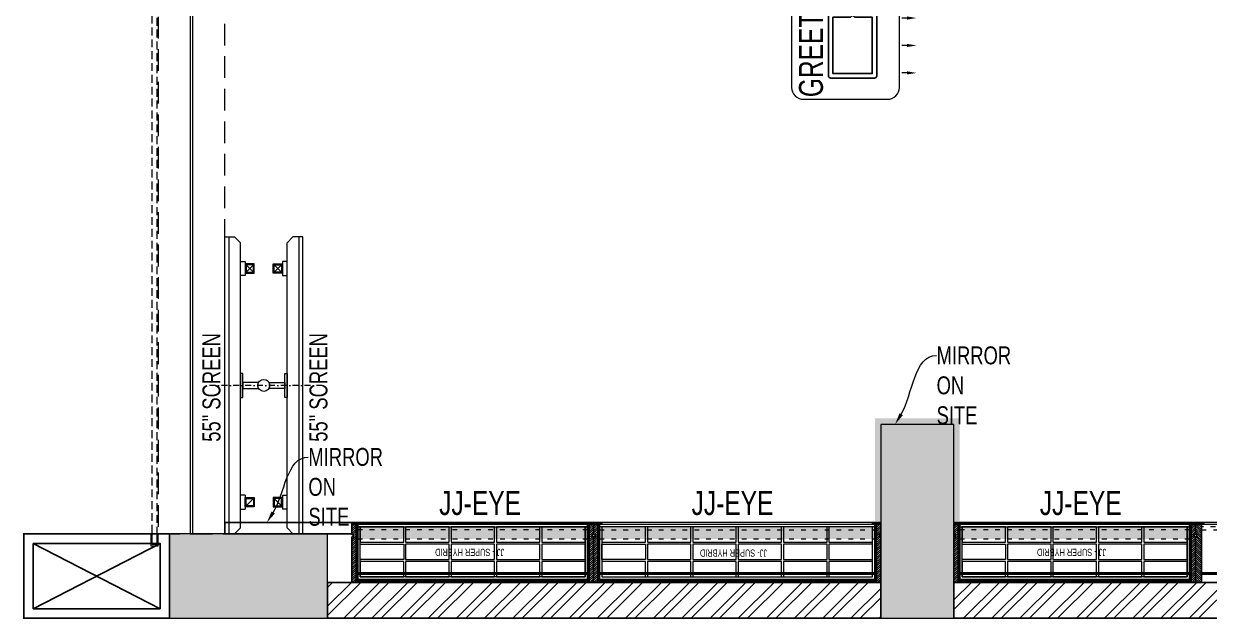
# Model space of a CAD drawing. Header units: feet. Extents: x 2256883 to 2267705, y -6058294 to -6051474.
# Drawn here: x 2256883 to 2261836, y -6058294 to -6055808 of the extents above; entities that cross this region are included whole.
import ezdxf
from ezdxf import colors
from ezdxf.entities.mleader import LeaderData, LeaderLine
from ezdxf.math import Vec2, Vec3

# ---------------------------------------------------------------- set-up
doc = ezdxf.new("R2010")
doc.units = ezdxf.units.FT
doc.header["$LTSCALE"] = 33
doc.header["$MEASUREMENT"] = 0
for name, pattern in [('a_p6_plan_L18$0$HIDDEN', [0.375, 0.25, -0.125]), ('ACAD_ISO03W100', [30, 12, -18]), ('DASHDOT2', [0.5, 0.25, -0.125, 0, -0.125]), ('HIDDENX2', [0.75, 0.5, -0.25])]:
    doc.linetypes.add(name, pattern=pattern)
for name, color, linetype, lineweight in [('A-Glazing', 4, 'Continuous', 20), ('A-shutter', 8, 'Continuous', 18), ('beam', 90, 'Continuous', 9), ('Column', 243, 'Continuous', 9), ('LENS-PARTITION', 21, 'Continuous', 25), ('LENS-TEXT', 31, 'Continuous', 5), ('LENS_DIMENSION', 193, 'Continuous', 0), ('LK-EQPMT', 3, 'Continuous', 18), ('LK-FF&E FLOOR', 1, 'Continuous', 9), ('LK-FF&E WALL', 1, 'Continuous', 9), ('LK-IT', 3, 'Continuous', 18), ('LK-MIRROR', 133, 'Continuous', 13), ('LN-ELEVATION-1', 81, 'Continuous', 25), ('LN-ELEVATION-2', 103, 'Continuous', 20), ('LN-ELEVATION-3', 125, 'Continuous', 18), ('LN-ELEVATION-4', 145, 'Continuous', 13), ('LN-ELEVATION-5', 167, 'Continuous', 5), ('LN-HATCH', 251, 'Continuous', 0), ('PLANO-TXT', 252, 'Continuous', 5), ('rolling shutter', 1, 'Continuous', 5)]:
    doc.layers.add(name, color=color, linetype=linetype, lineweight=lineweight)
doc.layers.add('A-WALL', color=1, linetype='Continuous')
doc.layers.add('EL4', color=73, linetype='Continuous')
doc.styles.add('LK TXT', font='GILC____.TTF', dxfattribs={"height": 100})
doc.styles.get("Standard").update_dxf_attribs({"font": 'GILC____.TTF'})
pattern_1 = [(45, (-22641017.7406, 5157647.994), (-4.4901280605, 4.4901280605), [])]
pattern_2 = [(45, (4210053.0415, 1706864.74), (-4.4901280605, 4.4901280605), [])]
pattern_3 = [(45, (4208834.247, 1706614.74), (-4.4901280605, 4.4901280605), [])]
pattern_4 = [(45, (4209134.247, 1706614.74), (-4.4901280605, 4.4901280605), [])]

# ---------------------------------------------------------------- blocks, each defined once
blk = doc.blocks.new('*U50')
at = {"layer": 'A-shutter', "color": 5, "ltscale": 10}
for points in [[(41037544.2, -1561539.2), (41037544.2, -1561544.2), (41037499.2, -1561544.2), (41037499.2, -1561564.2), (41037544.2, -1561564.2), (41037544.2, -1561569.2), (41037494.2, -1561569.2), (41037494.2, -1561539.2)], [(41040795.1, -1561539.2), (41040795.1, -1561544.2), (41040840.1, -1561544.2), (41040840.1, -1561564.2), (41040795.1, -1561564.2), (41040795.1, -1561569.2), (41040845.1, -1561569.2), (41040845.1, -1561539.2)]]:
    blk.add_lwpolyline(points, close=True, dxfattribs=at)
at = {"layer": 'A-shutter', "color": 5, "linetype": 'HIDDENX2', "ltscale": 2}
blk.add_lwpolyline([(41037499.2, -1561544.2), (41037499.2, -1561564.2), (41040840.1, -1561564.2), (41040840.1, -1561544.2)], close=True, dxfattribs=at)
blk = doc.blocks.new('A$C555b74dd')
at = {"layer": 'Column'}
h = blk.add_hatch(color=8, dxfattribs=at)
h.dxf.hatch_style = 1
h.paths.add_polyline_path([(-863.7, 6819.5), (0, 6819.5), (0, 6202.2), (-663, 6202.2), (-663, 6468.9), (-863.7, 6468.9)])
h.paths.add_polyline_path([(-5110.1, 6819.5), (-3748.8, 6819.5), (-3748.8, 6199.7), (-4320.3, 6199.7), (-4320.3, 6382.6), (-5110.1, 6382.6)])
h.paths.add_polyline_path([(-10260.8, 6819.5), (-9981.4, 6819.5), (-9981.4, 6547.6), (-10260.8, 6547.6)])
h.paths.add_polyline_path([(-9552.2, 3604.1), (-10260.8, 3604.1), (-10260.8, 4056.1), (-9981.4, 4056.1), (-9981.4, 3934.2), (-9552.2, 3934.2)])
h.paths.add_polyline_path([(-9552.2, 353.2), (-10212.5, 353.2), (-10212.5, 0), (-9552.2, 0)])
h.paths.add_polyline_path([(-6936.2, 810.3), (-7241, 810.3), (-7241, 0), (-6936.2, 0)])
h.paths.add_polyline_path([(-3400.9, 0), (-3096.1, 0), (-3096.1, 759.5), (-3400.9, 759.5)])
h.paths.add_polyline_path([(-365.9, 759.5), (0, 759.5), (0, 0), (-365.9, 0)])
at = {"layer": 'LN-HATCH'}
h = blk.add_hatch(dxfattribs=at)
h.set_pattern_fill('ANSI32', color=256, scale=222)
h.set_pattern_definition([(45, (-2872276.04, 5463405.48), (-58.8666395, 58.8666395), []), (45, (-2872236.8, 5463405.48), (-58.8666395, 58.8666395), [])])
h.paths.add_polyline_path([(-9552.2, 150), (-7241, 150), (-7241, 0), (-9552.2, 0)])
h.paths.add_polyline_path([(-6936.2, 150), (-3400.9, 150), (-3400.9, 0), (-6936.2, 0)])
h.paths.add_polyline_path([(-3096.1, 150), (-365.9, 150), (-365.9, 0), (-3096.1, 0)])
h.paths.add_polyline_path([(-150, 759.5), (0, 759.5), (0, 6202.2), (-150, 6202.2)])
h.paths.add_polyline_path([(-863.7, 6667), (-3748.8, 6667), (-3748.8, 6819.5), (-863.7, 6819.5)])
h.paths.add_polyline_path([(-5110.1, 6669.5), (-9981.4, 6669.5), (-9981.4, 6819.5), (-5110.1, 6819.5)])
at = {"layer": 'A-WALL'}
for points in [[(-9552.2, 150), (-7241, 150), (-7241, 0), (-9552.2, 0)], [(-6936.2, 150), (-3400.9, 150), (-3400.9, 0), (-6936.2, 0)]]:
    blk.add_lwpolyline(points, close=True, dxfattribs=at)
at = {"layer": 'beam', "linetype": 'a_p6_plan_L18$0$HIDDEN', "lineweight": 5, "ltscale": 11}
blk.add_lwpolyline([(-9981.4, 3604.1), (-10260.8, 3604.1), (-10260.8, 353.2), (-9981.4, 353.2)], close=True, dxfattribs=at)
at = {"layer": 'Column'}
for points in [[(-6936.2, 810.3), (-7241, 810.3), (-7241, 0), (-6936.2, 0)], [(-9552.2, 353.2), (-10212.5, 353.2), (-10212.5, 0), (-9552.2, 0)]]:
    blk.add_lwpolyline(points, close=True, dxfattribs=at)
at = {"layer": 'EL4'}
for p, q in [((-10252.5, 40), (-10782, 313.2)), ((-10252.5, 313.2), (-10782, 40))]:
    blk.add_line(p, q, dxfattribs=at)
for points in [[(-10212.5, 0), (-10822, 0), (-10822, 353.2), (-10212.5, 353.2)], [(-10782, 313.2), (-10252.5, 313.2), (-10252.5, 40), (-10782, 40)]]:
    blk.add_lwpolyline(points, close=True, dxfattribs=at)
at = {"layer": 'rolling shutter', "color": 2, "xscale": -1, "rotation": 270}
blk.add_blockref('*U50', (1551278.5, -41037191), dxfattribs=at)
blk = doc.blocks.new('JJ SHD 1010')
h = blk.add_hatch(color=177)
h.dxf.hatch_style = 1
h.paths.add_polyline_path([(992, 68), (25, 68), (25, 18), (992, 18)])
at = {"layer": 'LN-HATCH', "ltscale": 0.5}
h = blk.add_hatch(dxfattribs=at)
h.set_pattern_fill('ANSI31', color=256, scale=2)
h.set_pattern_definition(pattern_1)
h.paths.add_polyline_path([(7, 250), (7, 60), (13, 60), (13, 50), (7, 50), (7, 6), (25, 6), (25, 250)])
h = blk.add_hatch(dxfattribs=at)
h.set_pattern_fill('ANSI31', color=256, scale=2)
h.set_pattern_definition([(45, (-26738022.0714, 3448847.7265), (-4.4901280605, 4.4901280605), [])])
h.paths.add_polyline_path([(1017, 250), (1017, 60), (1011, 60), (1011, 50), (1017, 50), (1017, 6), (999, 6), (999, 250)])
h = blk.add_hatch(dxfattribs=at)
h.set_pattern_fill('ANSI31', color=256, scale=2)
h.set_pattern_definition(pattern_2)
h.paths.add_polyline_path([(882, 210), (32, 210), (32, 216), (882, 216)])
h = blk.add_hatch(dxfattribs=at)
h.set_pattern_fill('ANSI31', color=256, scale=2)
h.set_pattern_definition(pattern_1)
h.paths.add_polyline_path([(35, 6), (35, 0), (7, 0), (7, 6)])
h = blk.add_hatch(dxfattribs=at)
h.set_pattern_fill('ANSI31', color=256, scale=2)
h.set_pattern_definition(pattern_2)
h.paths.add_polyline_path([(42, 6), (42, 0), (7, 0), (7, 6)])
h = blk.add_hatch(dxfattribs=at)
h.set_pattern_fill('ANSI31', color=256, scale=2)
h.set_pattern_definition([(45, (-22640834.7406, 5157647.994), (-4.4901280605, 4.4901280605), [])])
h.paths.add_polyline_path([(982, 6), (982, 0), (1017, 0), (1017, 6)])
h = blk.add_hatch(dxfattribs=at)
h.set_pattern_fill('ANSI31', color=256, scale=2)
h.set_pattern_definition([(45, (4209863.0415, 1706864.74), (-4.4901280605, 4.4901280605), [])])
h.paths.add_polyline_path([(982, 6), (982, 0), (1017, 0), (1017, 6)])
at = {"layer": 'LN-ELEVATION-1', "ltscale": 0.5}
for points in [[(7, 250), (7, 60), (13, 60), (13, 50), (7, 50), (7, 6), (25, 6), (25, 250)], [(7, 250), (7, 60), (13, 60), (13, 50), (7, 50), (7, 6), (32, 6), (32, 250)], [(1017, 250), (1017, 60), (1011, 60), (1011, 50), (1017, 50), (1017, 6), (992, 6), (992, 250)], [(1017, 250), (1017, 60), (1011, 60), (1011, 50), (1017, 50), (1017, 6), (999, 6), (999, 250)], [(25, 238), (999, 238), (999, 244), (25, 244)], [(992, 210), (32, 210), (32, 216), (992, 216)], [(42, 6), (42, 0), (7, 0), (7, 6)], [(42, 6), (42, 0), (7, 0), (7, 6)], [(982, 6), (982, 0), (1017, 0), (1017, 6)], [(982, 6), (982, 0), (1017, 0), (1017, 6)]]:
    blk.add_lwpolyline(points, close=True, dxfattribs=at)
at = {"layer": 'LN-ELEVATION-2', "ltscale": 0.5}
blk.add_lwpolyline([(41.7, 226), (982, 226), (982, 18), (41.7, 18)], close=True, dxfattribs=at)
at = {"layer": 'LN-ELEVATION-3', "ltscale": 0.5}
for p, q in [((999, 250), (25, 250)), ((32, 250), (992, 250)), ((982, 6), (42, 6)), ((42, 6), (982, 6)), ((42, 0), (982, 0)), ((982, 0), (42, 0))]:
    blk.add_line(p, q, dxfattribs=at)
for points in [[(223.3, 226), (41.7, 226), (41.7, 162), (223.3, 162)], [(413, 226), (231.3, 226), (231.3, 162), (413, 162)], [(602.7, 226), (421, 226), (421, 162), (602.7, 162)], [(792.3, 226), (610.7, 226), (610.7, 162), (792.3, 162)], [(982, 226), (800.3, 226), (800.3, 162), (982, 162)], [(223.3, 154), (41.7, 154), (41.7, 90), (223.3, 90)], [(413, 154), (231.3, 154), (231.3, 90), (413, 90)], [(602.7, 154), (421, 154), (421, 90), (602.7, 90)], [(792.3, 154), (610.7, 154), (610.7, 90), (792.3, 90)], [(982, 90), (800.3, 90), (800.3, 154), (982, 154)], [(223.3, 82), (41.7, 82), (41.7, 18), (223.3, 18)], [(413, 82), (231.3, 82), (231.3, 18), (413, 18)], [(602.7, 82), (421, 82), (421, 18), (602.7, 18)], [(792.3, 82), (610.7, 82), (610.7, 18), (792.3, 18)], [(982, 82), (800.3, 82), (800.3, 18), (982, 18)]]:
    blk.add_lwpolyline(points, close=True, dxfattribs=at)
at = {"layer": 'LN-ELEVATION-4', "linetype": 'ACAD_ISO03W100', "ltscale": 0.05}
for points in [[(992, 68), (25, 68), (25, 18), (992, 18)], [(32, 30), (992, 30), (992, 18), (32, 18)]]:
    blk.add_lwpolyline(points, close=True, dxfattribs=at)
at = {"ltscale": 0.5, "insert": (380.5, 139.3), "char_height": 30, "attachment_point": 1}
blk.add_mtext_dynamic_manual_height_columns('\\pt120;JJ - SUPER HYBRID', width=526.835, gutter_width=500, heights=[0], dxfattribs=at)
blk = doc.blocks.new('JJ SH 900')
at = {"layer": 'LN-HATCH', "ltscale": 0.5}
h = blk.add_hatch(dxfattribs=at)
h.set_pattern_fill('ANSI31', color=256, scale=50)
h.paths.add_polyline_path([(-911.8, 0), (-911.8, -190), (-905.8, -190), (-905.8, -200), (-911.8, -200), (-911.8, -244), (-886.8, -244), (-886.8, 0)])
h = blk.add_hatch(dxfattribs=at)
h.set_pattern_fill('ANSI31', color=256, scale=2)
h.set_pattern_definition(pattern_3)
h.paths.add_polyline_path([(-11.8, 0), (-11.8, -190), (-17.8, -190), (-17.8, -200), (-11.8, -200), (-11.8, -244), (-36.8, -244), (-36.8, 0)])
h = blk.add_hatch(dxfattribs=at)
h.set_pattern_fill('ANSI31', color=256, scale=2)
h.set_pattern_definition(pattern_4)
h.paths.add_polyline_path([(-36.8, -40), (-886.8, -40), (-886.8, -34), (-36.8, -34)])
h = blk.add_hatch(dxfattribs=at)
h.set_pattern_fill('ANSI31', color=256, scale=2)
h.set_pattern_definition(pattern_4)
h.paths.add_polyline_path([(-876.8, -244), (-876.8, -250), (-911.8, -250), (-911.8, -244)])
h = blk.add_hatch(dxfattribs=at)
h.set_pattern_fill('ANSI31', color=256, scale=2)
h.set_pattern_definition(pattern_3)
h.paths.add_polyline_path([(-46.8, -244), (-46.8, -250), (-11.8, -250), (-11.8, -244)])
at = {"layer": 'LN-ELEVATION-1', "ltscale": 0.5}
for points in [[(-911.8, 0), (-911.8, -190), (-905.8, -190), (-905.8, -200), (-911.8, -200), (-911.8, -244), (-886.8, -244), (-886.8, 0)], [(-11.8, 0), (-11.8, -190), (-17.8, -190), (-17.8, -200), (-11.8, -200), (-11.8, -244), (-36.8, -244), (-36.8, 0)], [(-36.8, -40), (-886.8, -40), (-886.8, -34), (-36.8, -34)], [(-876.8, -244), (-876.8, -250), (-911.8, -250), (-911.8, -244)], [(-46.8, -244), (-46.8, -250), (-11.8, -250), (-11.8, -244)]]:
    blk.add_lwpolyline(points, close=True, dxfattribs=at)
at = {"layer": 'LN-ELEVATION-3', "ltscale": 0.5}
for p, q in [((-886.8, 0), (-36.8, 0)), ((-876.8, -244), (-46.8, -244)), ((-46.8, -250), (-876.8, -250))]:
    blk.add_line(p, q, dxfattribs=at)
at = {"layer": 'LN-ELEVATION-4', "linetype": 'ACAD_ISO03W100', "ltscale": 0.05}
blk.add_lwpolyline([(-886.8, -220), (-36.8, -220), (-36.8, -232), (-886.8, -232)], close=True, dxfattribs=at)
blk = doc.blocks.new('GREETR 450x450')
at = {"layer": 'LN-ELEVATION-1', "linetype": 'ByBlock', "lineweight": -2}
for p, q in [((481.3, 339.7), (461, 339.7)), ((481.3, 225), (461, 225)), ((481.3, 110.3), (461, 110.3))]:
    blk.add_line(p, q, dxfattribs=at)
at = {"layer": 'LN-ELEVATION-1'}
for points in [[(355.5, 98.3), (355.5, 352.3, 0.414214), (345.5, 362.3), (163.5, 362.3, 0.414214), (153.5, 352.3), (153.5, 98.3, 0.414214), (163.5, 88.3), (345.5, 88.3, 0.414214)], [(264, 342.8), (336.5, 342.8), (336.5, 107.8), (172.5, 107.8), (172.5, 342.8), (245, 342.8, 0.327538), (246.9, 344.2, -0.733799), (262.1, 344.2, 0.327538)]]:
    blk.add_lwpolyline(points, format="xyb", close=True, dxfattribs=at)
at = {"layer": 'LN-ELEVATION-1', "linetype": 'ByBlock', "lineweight": -2}
for points in [[(481.3, 346.4), (481.3, 333.1), (521.3, 339.7)], [(481.3, 231.7), (481.3, 218.3), (521.3, 225)], [(481.3, 116.9), (481.3, 103.6), (521.3, 110.3)]]:
    blk.add_solid(points, dxfattribs=at)
at = {"layer": 'LN-ELEVATION-2'}
blk.add_lwpolyline([(50, 0), (400, 0, 0.414214), (450, 50), (450, 400, 0.414214), (400, 450), (50, 450, 0.414214), (0, 400), (0, 50, 0.414214)], format="xyb", close=True, dxfattribs=at)
at = {"layer": 'LENS-TEXT', "color": 0, "linetype": 'Continuous', "ltscale": 3, "insert": (81.4, 222.4), "char_height": 100, "attachment_point": 5, "rotation": 90, "style": 'LK TXT'}
blk.add_mtext_dynamic_manual_height_columns('GREETR', width=353.056, gutter_width=0.5, heights=[0], dxfattribs=at)
blk = doc.blocks.new('55INCH')
at = {"layer": 'LK-EQPMT', "ltscale": 12}
for p, q in [((2111558.8, 1135690.5), (2111583.2, 1135690.5)), ((2111583.2, 1135690.5), (2111607.7, 1135666)), ((2111607.7, 1134473.9), (2111607.7, 1135666)), ((2111607.7, 1135587.9), (2111627.2, 1135587.9)), ((2111627.2, 1135587.9), (2111627.2, 1135529.3)), ((2111627.2, 1135529.3), (2111607.7, 1135529.3)), ((2111627.2, 1134610.6), (2111607.7, 1134610.6)), ((2111627.2, 1134610.6), (2111627.2, 1134552)), ((2111607.7, 1134552), (2111627.2, 1134552)), ((2111583.2, 1134449.5), (2111607.7, 1134473.9)), ((2111558.8, 1134449.5), (2111583.2, 1134449.5))]:
    blk.add_line(p, q, dxfattribs=at)
at = {"layer": 'LK-EQPMT'}
for p, q in [((2111661.6, 1135543.3), (2111631, 1135573.9)), ((2111661.6, 1135573.9), (2111631, 1135543.3)), ((2111661.6, 1134597.1), (2111631, 1134566.5))]:
    blk.add_line(p, q, dxfattribs=at)
at = {"layer": 'LK-EQPMT', "ltscale": 12}
blk.add_lwpolyline([(2111542.6, 1135690.5), (2111558.8, 1135690.5), (2111558.8, 1134449.5), (2111542.6, 1134449.5)], close=True, dxfattribs=at)
at = {"layer": 'LK-EQPMT'}
for points in [[(2111627.2, 1135577.7), (2111627.2, 1135539.5), (2111665.4, 1135539.5), (2111665.4, 1135577.7)], [(2111631, 1135573.9), (2111631, 1135543.3), (2111661.6, 1135543.3), (2111661.6, 1135573.9)], [(2111627.2, 1134562.7), (2111627.2, 1134600.9), (2111665.4, 1134600.9), (2111665.4, 1134562.7)], [(2111631, 1134566.5), (2111631, 1134597.1), (2111661.6, 1134597.1), (2111661.6, 1134566.5)]]:
    blk.add_lwpolyline(points, close=True, dxfattribs=at)
blk = doc.blocks.new('JJ SHD 1200')
at = {"layer": 'LN-ELEVATION-5'}
h = blk.add_hatch(color=177, dxfattribs=at)
h.dxf.hatch_style = 1
h.paths.add_polyline_path([(1182, 68), (32, 68), (32, 18), (1182, 18)])
at = {"layer": 'LN-HATCH', "ltscale": 0.5}
h = blk.add_hatch(dxfattribs=at)
h.set_pattern_fill('ANSI31', color=256, scale=2)
h.set_pattern_definition([(45, (4097602.2716, 1708830.267), (-4.4901280605, 4.4901280605), [])])
h.paths.add_polyline_path([(1207, 250), (1207, 60), (1201, 60), (1201, 50), (1207, 50), (1207, 6), (1182, 6), (1182, 250)])
h.paths.add_polyline_path([(32, 210), (1182, 210), (1182, 216), (32, 216)])
h.paths.add_polyline_path([(1172, 6), (1172, 0), (1207, 0), (1207, 6)])
h.paths.add_polyline_path([(7, 250), (7, 60), (13, 60), (13, 50), (7, 50), (7, 6), (32, 6), (32, 250)])
h.paths.add_polyline_path([(42, 6), (42, 0), (7, 0), (7, 6)])
at = {"layer": 'LN-ELEVATION-1', "ltscale": 0.5}
for points in [[(7, 250), (7, 60), (13, 60), (13, 50), (7, 50), (7, 6), (25, 6), (25, 250)], [(7, 250), (7, 60), (13, 60), (13, 50), (7, 50), (7, 6), (32, 6), (32, 250)], [(1207, 250), (1207, 60), (1201, 60), (1201, 50), (1207, 50), (1207, 6), (1182, 6), (1182, 250)], [(1207, 250), (1207, 60), (1201, 60), (1201, 50), (1207, 50), (1207, 6), (1189, 6), (1189, 250)], [(25, 238), (1189, 238), (1189, 244), (25, 244)], [(32, 210), (1182, 210), (1182, 216), (32, 216)], [(42, 6), (42, 0), (7, 0), (7, 6)], [(42, 6), (42, 0), (7, 0), (7, 6)], [(1172, 6), (1172, 0), (1207, 0), (1207, 6)], [(1172, 6), (1172, 0), (1207, 0), (1207, 6)]]:
    blk.add_lwpolyline(points, close=True, dxfattribs=at)
at = {"layer": 'LN-ELEVATION-3', "ltscale": 0.5}
for p, q in [((1189, 250), (25, 250)), ((1182, 250), (32, 250)), ((1172, 6), (42, 6)), ((1172, 6), (42, 6)), ((42, 0), (1172, 0)), ((42, 0), (1172, 0))]:
    blk.add_line(p, q, dxfattribs=at)
for points in [[(1172, 226), (42, 226), (42, 18), (1172, 18)], [(223.7, 226), (42, 226), (42, 162), (223.7, 162)], [(413.3, 226), (231.7, 226), (231.7, 162), (413.3, 162)], [(603, 226), (421.3, 226), (421.3, 162), (603, 162)], [(792.7, 226), (611, 226), (611, 162), (792.7, 162)], [(982.3, 226), (800.7, 226), (800.7, 162), (982.3, 162)], [(1172, 226), (990.3, 226), (990.3, 162), (1172, 162)], [(223.7, 154), (42, 154), (42, 90), (223.7, 90)], [(413.3, 154), (231.7, 154), (231.7, 90), (413.3, 90)], [(603, 154), (421.3, 154), (421.3, 90), (603, 90)], [(792.7, 154), (611, 154), (611, 90), (792.7, 90)], [(982.3, 154), (800.7, 154), (800.7, 90), (982.3, 90)], [(1172, 90), (990.3, 90), (990.3, 154), (1172, 154)], [(223.7, 82), (42, 82), (42, 18), (223.7, 18)], [(413.3, 82), (231.7, 82), (231.7, 18), (413.3, 18)], [(603, 82), (421.3, 82), (421.3, 18), (603, 18)], [(792.7, 82), (611, 82), (611, 18), (792.7, 18)], [(982.3, 82), (800.7, 82), (800.7, 18), (982.3, 18)], [(1172, 82), (990.3, 82), (990.3, 18), (1172, 18)]]:
    blk.add_lwpolyline(points, close=True, dxfattribs=at)
at = {"layer": 'LN-ELEVATION-4', "linetype": 'ACAD_ISO03W100', "ltscale": 0.05}
for points in [[(1182, 68), (32, 68), (32, 18), (1182, 18)], [(1182, 30), (32, 30), (32, 18), (1182, 18)]]:
    blk.add_lwpolyline(points, close=True, dxfattribs=at)
at = {"layer": 'LK-FF&E WALL', "ltscale": 0.5, "insert": (482.5, 142.3), "char_height": 30, "attachment_point": 1}
blk.add_mtext_dynamic_manual_height_columns('\\pt120;JJ- SUPER HYBRID', width=526.835, gutter_width=500, heights=[0], dxfattribs=at)

msp = doc.modelspace()

# ---------------------------------------------------------------- linework, layer by layer
at = {"layer": 'A-Glazing'}
msp.add_lwpolyline([(2257589.5, -6057940.8), (2257589.5, -6054689.9), (2257577.5, -6054689.9), (2257577.5, -6057940.8)], close=True, dxfattribs=at)
at = {"layer": 'LENS-PARTITION'}
msp.add_lwpolyline([(2257723.2, -6057940.8), (2258253.6, -6057940.8), (2258253.6, -6057894), (2257723.2, -6057894)], close=True, dxfattribs=at)
at = {"layer": 'LK-IT', "color": 1, "linetype": 'DASHDOT2', "ltscale": 3}
msp.add_line((2258130.2, -6057320.3), (2257641.2, -6057320.3), dxfattribs=at)
at = {"layer": 'LK-IT'}
for points in [[(2257788.3, -6057270.3), (2257788.3, -6057370.3), (2257798.3, -6057370.3), (2257798.3, -6057270.3)], [(2257983.1, -6057270.3), (2257983.1, -6057370.3), (2257973.1, -6057370.3), (2257973.1, -6057270.3)]]:
    msp.add_lwpolyline(points, close=True, dxfattribs=at)
for points in [[(2257864.1, -6057307.8), (2257798.3, -6057307.8), (2257798.3, -6057332.8), (2257864.1, -6057332.8, -0.267949), (2257864.1, -6057307.8, 1)], [(2257907.4, -6057307.8), (2257973.1, -6057307.8), (2257973.1, -6057332.8), (2257907.4, -6057332.8, 0.267949), (2257907.4, -6057307.8, -1)]]:
    msp.add_lwpolyline(points, format="xyb", dxfattribs=at)
at = {"layer": 'LK-IT', "color": 1}
msp.add_circle((2257885.7, -6057320.3), 25, dxfattribs=at)
at = {"layer": 'LK-MIRROR', "linetype": 'ACAD_ISO03W100', "ltscale": 0.05, "const_width": 50}
msp.add_lwpolyline([(2260768.4, -6057888.8), (2260768.4, -6057483.6), (2260463.6, -6057483.6), (2260463.6, -6057888.8)], dxfattribs=at)

# ---------------------------------------------------------------- block references
at = {"layer": 'LENS_DIMENSION'}
msp.add_blockref('A$C555b74dd', (2267704.6, -6058294), dxfattribs=at)
at = {"layer": 'LK-FF&E FLOOR'}
msp.add_blockref('GREETR 450x450', (2260091, -6056124.2), dxfattribs=at)
at = {"layer": 'LK-FF&E WALL', "rotation": 180}
for name, p in [('JJ SHD 1010', (2259270.6, -6057894)), ('JJ SHD 1200', (2260470.6, -6057894)), ('JJ SHD 1010', (2261785.4, -6057894))]:
    msp.add_blockref(name, p, dxfattribs=at)
at = {"layer": 'LK-FF&E WALL', "xscale": -1, "rotation": 180}
msp.add_blockref('JJ SH 900', (2262690.2, -6058144), dxfattribs=at)
at = {"layer": 'LK-IT'}
msp.add_blockref('55INCH', (146180.6, -7192390.2), dxfattribs=at)
at = {"layer": 'LK-IT', "xscale": -1}
msp.add_blockref('55INCH', (4369590.8, -7192390.2), dxfattribs=at)

# ---------------------------------------------------------------- texts
at = {"layer": 'LENS-TEXT', "color": 0, "linetype": 'Continuous', "ltscale": 3, "char_height": 75, "width": 783.964, "attachment_point": 5, "rotation": 90, "style": 'LK TXT'}
for insert in [(2257667.5, -6057328.8), (2258114.5, -6057328.8)]:
    msp.add_mtext('\\pt225;55" SCREEN', dxfattribs=dict(at, insert=insert))
at = {"layer": 'PLANO-TXT', "linetype": 'Continuous', "ltscale": 3, "char_height": 100, "width": 271.785, "attachment_point": 5, "style": 'LK TXT'}
for insert in [(2258789.3, -6057813), (2259843.9, -6057813), (2261298.8, -6057813)]:
    msp.add_mtext('JJ-EYE', dxfattribs=dict(at, insert=insert))

# ---------------------------------------------------------------- leaders
at = {"layer": 'LENS-TEXT', "color": 0, "linetype": 'Continuous', "ltscale": 3}
ml = msp.add_multileader_mtext('Standard', dxfattribs=at)
ml.set_content('\\pxql,t3;{\\C0;MIRROR ON SITE}', color=1)
ml.set_leader_properties(color=256, linetype='ByLayer', lineweight=-1)
ml.build(insert=Vec2(0, 0))
ml.multileader.update_dxf_attribs({"leader_type": 2, "dogleg_length": 0.36, "arrow_head_size": 50})
ctx = ml.context
ctx.base_point, ctx.char_height, ctx.arrow_head_size, ctx.landing_gap_size, ctx.plane_origin, ctx.plane_x_axis, ctx.plane_y_axis = Vec3(2260696.3, -6057195.5), 75, 50, 0.09, Vec3(2255621.9, -6058803.9), Vec3(0.999999, 0.001097), Vec3(-0.001097, 0.999999)
notes = []
notes.append((ctx, [(0, (1, 1, 0), (2260696, -6057195.5), (0.999999, 0.001097), 0.36, [(1, [(2260522.8, -6057483.6)], 0, [])])]))
ctx.mtext.insert, ctx.mtext.text_direction, ctx.mtext.rotation, ctx.mtext.width, ctx.mtext.flow_direction = Vec3(2260696.4, -6057157.5), Vec3(0.999999, 0.001097), 0.001097, 289.544, 5
ml = msp.add_multileader_mtext('Standard', dxfattribs=at)
ml.set_content('\\pxql,t3;{\\C0;MIRROR ON SITE}', color=1)
ml.set_leader_properties(color=256, linetype='ByLayer', lineweight=-1)
ml.build(insert=Vec2(0, 0))
ml.multileader.update_dxf_attribs({"leader_type": 2, "dogleg_length": 0.36, "arrow_head_size": 50})
ctx = ml.context
ctx.base_point, ctx.char_height, ctx.arrow_head_size, ctx.landing_gap_size, ctx.plane_origin, ctx.plane_x_axis, ctx.plane_y_axis = Vec3(2258071.7, -6057620), 75, 50, 0.09, Vec3(2252997.3, -6059165), Vec3(0.999999, 0.001097), Vec3(-0.001097, 0.999999)
notes.append((ctx, [(0, (1, 1, 0), (2258071.3, -6057620), (0.999999, 0.001097), 0.36, [(1, [(2257898.1, -6057894)], 0, [])])]))
ctx.mtext.insert, ctx.mtext.text_direction, ctx.mtext.rotation, ctx.mtext.width, ctx.mtext.flow_direction = Vec3(2258071.7, -6057582), Vec3(0.999999, 0.001097), 0.001097, 289.544, 5
for ctx, leaders in notes:
    for number, flags, end, landing, length, lines in leaders:
        leader = LeaderData()
        leader.index, (leader.has_last_leader_line, leader.has_dogleg_vector, leader.attachment_direction) = number, flags
        leader.last_leader_point, leader.dogleg_vector, leader.dogleg_length = Vec3(end), Vec3(landing), length
        for number, points, colour, breaks in lines:
            line = LeaderLine()
            line.index, line.vertices, line.color, line.breaks = number, Vec3.list(points), colors.encode_raw_color(colour), breaks
            leader.lines.append(line)
        ctx.leaders.append(leader)

doc.saveas('drawing.dxf')
